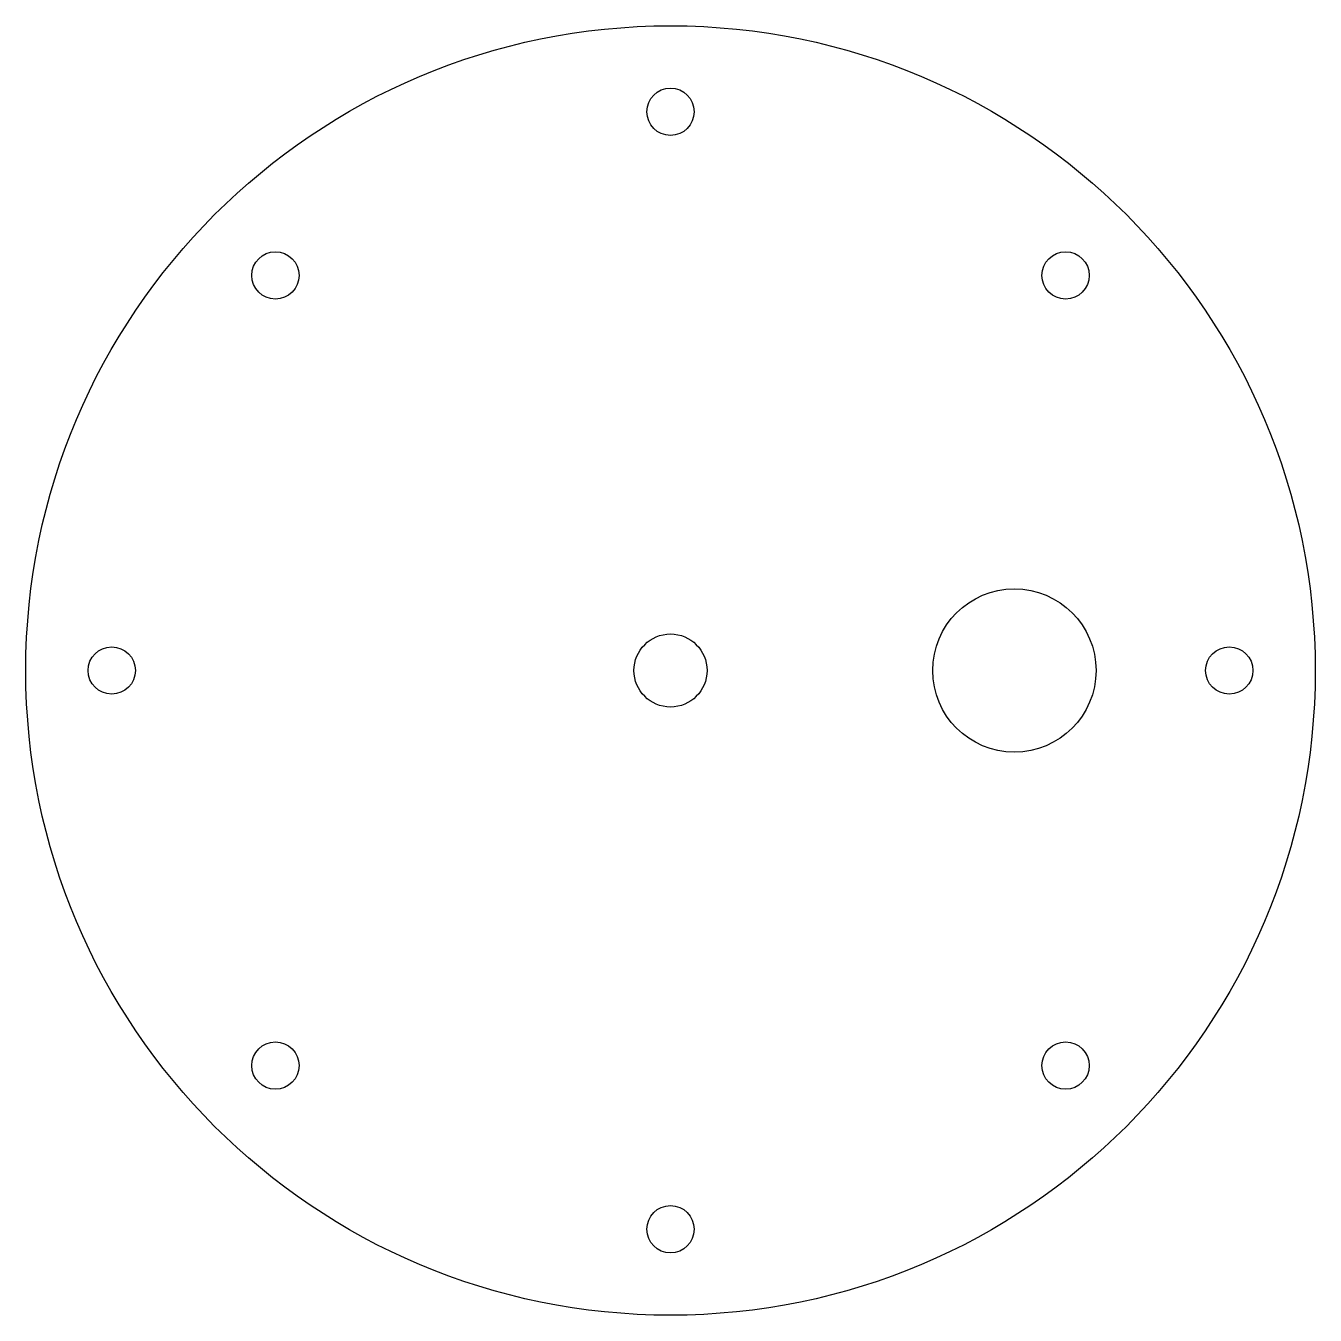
# Model space of a CAD drawing. Header units: millimetres. Extents: x -75 to 75, y -75 to 75.
import ezdxf

# ---------------------------------------------------------------- set-up
doc = ezdxf.new("R2010")
doc.units = ezdxf.units.MM

msp = doc.modelspace()

# ---------------------------------------------------------------- linework, layer by layer
at = {"color": 7, "linetype": 'Continuous', "lineweight": 25}
for centre, radius in [((0, 0), 75), ((0, 65), 2.75), ((-45.96, 45.96), 2.75), ((45.96, 45.96), 2.75), ((40, 0), 9.5), ((0, 0), 4.25), ((-65, 0), 2.75), ((65, 0), 2.75), ((-45.96, -45.96), 2.75), ((45.96, -45.96), 2.75), ((0, -65), 2.75)]:
    msp.add_circle(centre, radius, dxfattribs=at)

doc.saveas('drawing.dxf')
